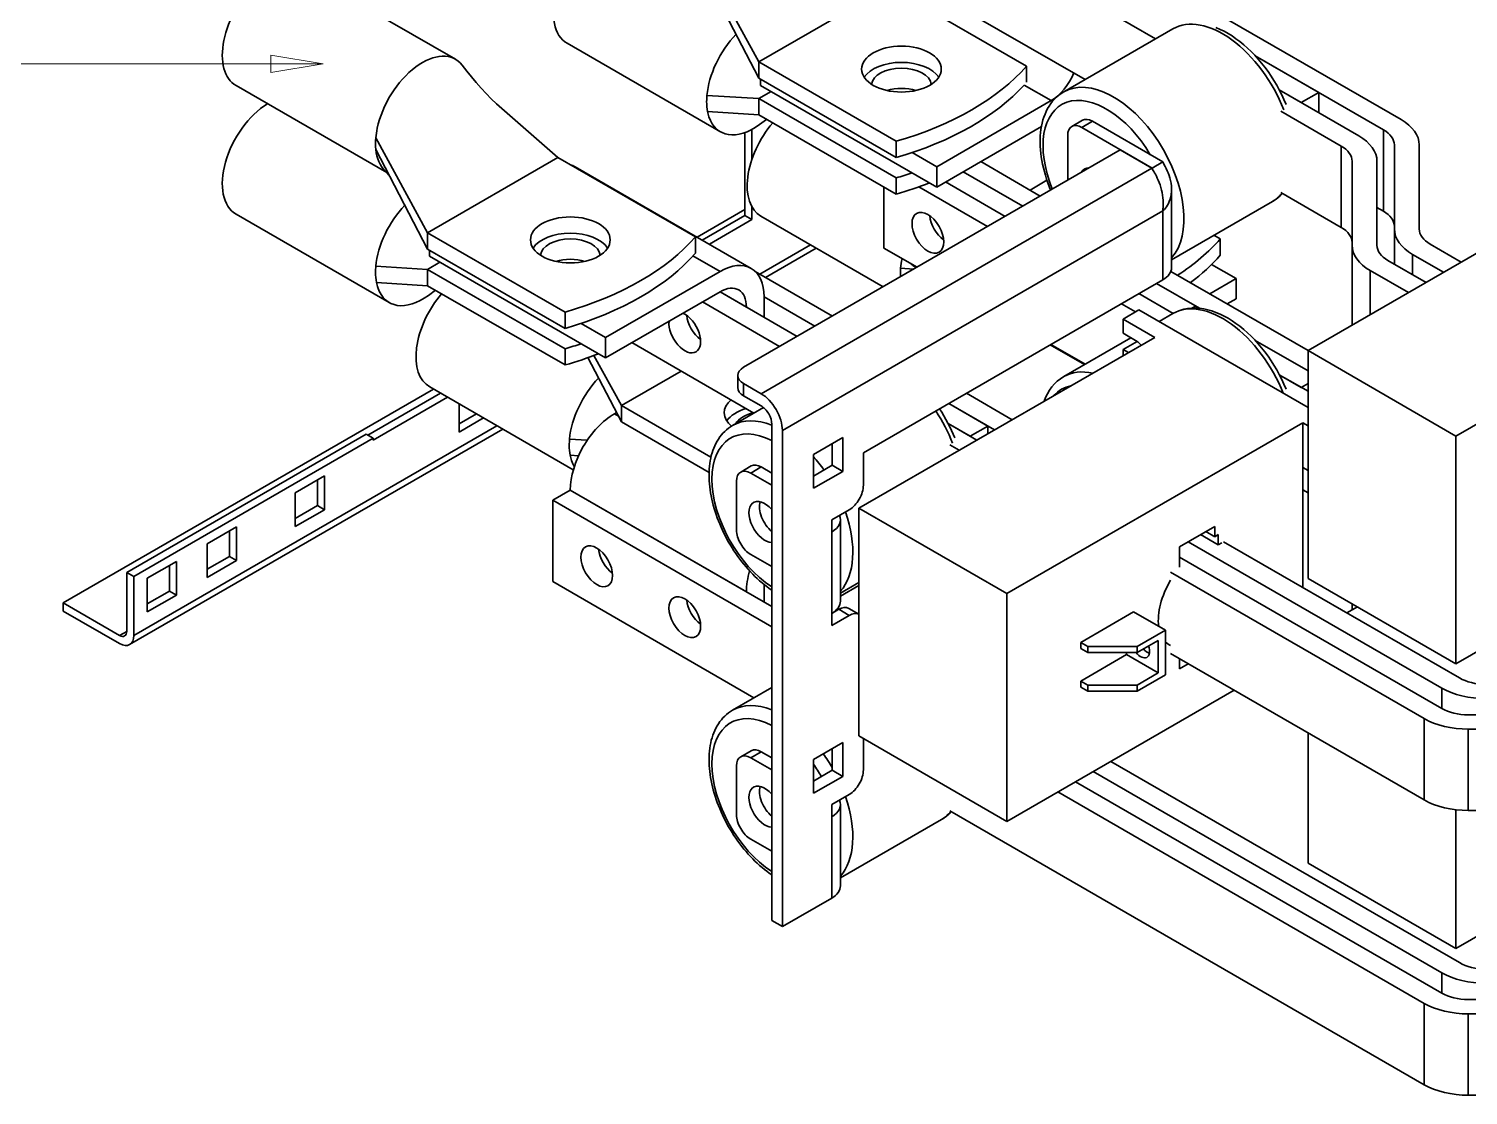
# Model space of a CAD drawing. Header units: millimetres. Extents: x -116965 to 323937, y 291661 to 566926.
# Drawn here: x -18485.2 to -18072.4, y 314271.3 to 314577.1 of the extents above; entities that cross this region are included whole.
import ezdxf

# ---------------------------------------------------------------- set-up
doc = ezdxf.new("R2010")
doc.units = ezdxf.units.MM
doc.layers.get('0').update_dxf_attribs({"lineweight": 18})
for name, color, linetype, lineweight in [('Symbols(Schneider)', 7, 'Continuous', 18), ('Visible Edges(Schneider)', 7, 'Continuous', 35), ('Visible Tangent Edges(Schneider)', 7, 'Continuous', 35)]:
    doc.layers.add(name, color=color, linetype=linetype, lineweight=lineweight)
doc.styles.add('schneder_1', font='micross.ttf')
doc.dimstyles.new('estilo_Schneider$7', dxfattribs={"dimscale": 5, "dimtxt": 3, "dimasz": 3, "dimexe": 2, "dimexo": 1, "dimgap": 0.3, "dimtad": 1, "dimtoh": 1, "dimrnd": 1e-08, "dimzin": 12, "dimtxsty": 'schneder_1', "dimblk": 'Filled-1', "dimcen": 0.09, "dimdle": 10, "dimclrd": 7, "dimclre": 7, "dimclrt": 7, "dimadec": 1, "dimazin": 3, "dimtfac": 0.5, "dimtdec": 3, "dimtmove": 0, "dimatfit": 3, "dimldrblk": 'Filled-1', "dimfxl": 1, "dimtolj": 1, "dimlwd": 15, "dimlwe": 25, "dimarcsym": 0})

# ---------------------------------------------------------------- blocks, each defined once
blk = doc.blocks.new('Filled-1')
at = {"color": 0}
for p, q in [((0, 0), (-1, 0.167)), ((-1, 0.167), (-1, -0.167)), ((-1, 0), (0, 0)), ((-1, -0.167), (0, 0))]:
    blk.add_line(p, q, dxfattribs=at)
at = {"color": 0, "flags": 128}
blk.add_lwpolyline([(-1, -0.167), (0, 0), (-1, 0.167), (-1, -0.167)], dxfattribs=at)
at = {"color": 0}
blk.add_solid([(-1, -0.167), (0, 0), (-1, 0.167), (-1, -0.167)], dxfattribs=at)

msp = doc.modelspace()

# ---------------------------------------------------------------- linework, layer by layer
at = {"layer": 'Visible Edges(Schneider)'}
for p, q in [((-18224.857401, 314627.926078), (-18091.696738, 314551.045733)), ((-18162.089862, 314574.190867), (-18240.009689, 314619.1779)), ((-18406.781308, 314593.699451), (-18362.839672, 314568.329736)), ((-18275.870105, 314567.563652), (-18290.742535, 314594.820678)), ((-18240.009689, 314595.849426), (-18182.292913, 314562.52663)), ((-18275.870105, 314562.897957), (-18290.742535, 314591.485853)), ((-18238.49446, 314589.14249), (-18275.870104, 314567.563652)), ((-18238.49446, 314589.14249), (-18199.098511, 314566.397228)), ((-18157.121795, 314577.059182), (-18188.436524, 314558.979615)), ((-18330.826969, 314572.921292), (-18286.885333, 314547.551577)), ((-18275.870104, 314567.563652), (-18236.474155, 314544.81839)), ((-18275.870104, 314567.563652), (-18275.870104, 314562.897957)), ((-18115.25585, 314558.815474), (-18133.524256, 314569.362744)), ((-18096.747501, 314548.129674), (-18133.524256, 314569.362744)), ((-18199.098511, 314566.397228), (-18199.098511, 314561.809644)), ((-18425.781308, 314560.790486), (-18382.576837, 314535.846373)), ((-18275.870104, 314562.897957), (-18236.474155, 314540.152695)), ((-18275.365028, 314562.606351), (-18275.365028, 314560.856716)), ((-18275.365028, 314560.856716), (-18224.857401, 314531.696123)), ((-18126.604958, 314559.535767), (-18103.818569, 314546.380039)), ((-18126.604958, 314559.535766), (-18120.306612, 314555.899415)), ((-18275.870105, 314557.06584), (-18290.742535, 314557.961689)), ((-18272.33457, 314559.10708), (-18275.870104, 314557.065839)), ((-18275.870104, 314557.065839), (-18236.474155, 314534.320577)), ((-18275.870104, 314557.065839), (-18275.870104, 314552.400144)), ((-18224.857401, 314537.528242), (-18192.027443, 314556.482627)), ((-18120.306612, 314555.899415), (-18115.25585, 314558.815474)), ((-18115.25585, 314552.983356), (-18115.25585, 314558.815474)), ((-18333.4488, 314540.152696), (-18349.569789, 314554.186468)), ((-18275.870105, 314552.400144), (-18290.555732, 314553.338225)), ((-18275.870104, 314552.400144), (-18236.474155, 314529.654882)), ((-18273.617891, 314551.099828), (-18275.672116, 314549.608401)), ((-18108.869331, 314543.463979), (-18126.123604, 314553.425738)), ((-18279.847869, 314523.525201), (-18279.847869, 314547.3337)), ((-18277.827564, 314548.245709), (-18277.827564, 314539.679699)), ((-18194.813591, 314549.041925), (-18224.857401, 314531.696123)), ((-18186.099325, 314549.09935), (-18183.068868, 314550.848985)), ((-18183.242182, 314548.816328), (-18163.039131, 314537.152091)), ((-18160.008674, 314538.901727), (-18180.211725, 314550.565964)), ((-18370.824445, 314518.573857), (-18385.696874, 314545.830883)), ((-18236.474155, 314540.152695), (-18236.474155, 314544.81839)), ((-18187.282792, 314546.483481), (-18187.282792, 314533.65282)), ((-18093.609359, 314519.678109), (-18093.609359, 314543.755585)), ((-18086.466502, 314543.755585), (-18086.466502, 314519.678109)), ((-18370.824445, 314513.908162), (-18385.696874, 314542.496058)), ((-18333.448799, 314540.152695), (-18370.824443, 314518.573857)), ((-18333.448799, 314540.152695), (-18294.05285, 314517.407433)), ((-18280.216827, 314479.997331), (-18172.23152, 314542.342677)), ((-18231.882334, 314541.584089), (-18224.857401, 314537.528242)), ((-18212.230494, 314538.986272), (-18195.137739, 314529.117765)), ((-18172.23152, 314542.342677), (-18163.140147, 314537.09377)), ((-18163.039128, 314537.152094), (-18160.008678, 314538.901725)), ((-18105.73119, 314515.012415), (-18105.73119, 314539.089891)), ((-18098.588333, 314539.089891), (-18098.588333, 314515.012415)), ((-18278.053211, 314508.377275), (-18328.560838, 314537.537867)), ((-18224.857401, 314531.696123), (-18224.857401, 314537.528242)), ((-18200.188502, 314526.201706), (-18217.281257, 314536.070212)), ((-18200.188502, 314526.201706), (-18217.281257, 314536.070212)), ((-18240.009689, 314514.199768), (-18240.009689, 314531.696123)), ((-18236.474155, 314529.654882), (-18236.474155, 314534.320577)), ((-18210.290027, 314520.369587), (-18229.986801, 314531.741525)), ((-18205.239264, 314523.285646), (-18222.332019, 314533.154153)), ((-18222.332019, 314533.154153), (-18205.239264, 314523.285646)), ((-18193.225802, 314533.628704), (-18198.088358, 314530.821306)), ((-18157.49816, 314508.574711), (-18157.49816, 314531.096694)), ((-18033.513332, 314533.78346), (-18118.366145, 314484.793665)), ((-18128.550366, 314527.572016), (-18157.49816, 314510.858999)), ((-18126.123604, 314530.097264), (-18108.869331, 314520.135506)), ((-18425.781308, 314523.931497), (-18381.839672, 314498.561782)), ((-18279.847869, 314525.274836), (-18293.584257, 314517.344129)), ((-18292.069028, 314516.469311), (-18279.847869, 314523.525201)), ((-18277.827564, 314522.358777), (-18290.048723, 314515.302888)), ((-18277.827564, 314522.358777), (-18279.847869, 314523.525201)), ((-18277.827564, 314526.001321), (-18277.827564, 314522.358777)), ((-18275.268579, 314523.348285), (-18240.199675, 314503.101244)), ((-18098.588333, 314525.864005), (-18096.747501, 314524.8012)), ((-18370.824443, 314518.573857), (-18331.428494, 314495.828595)), ((-18370.824443, 314518.573857), (-18370.824443, 314513.908162)), ((-18093.609359, 314509.575521), (-18093.609359, 314519.678109)), ((-18370.824443, 314513.908162), (-18331.428494, 314491.1629)), ((-18294.05285, 314517.407433), (-18294.05285, 314512.741739)), ((-18259.370245, 314514.169378), (-18273.907309, 314505.7764)), ((-18240.009689, 314514.199768), (-18230.493078, 314508.70535)), ((-18145.353107, 314517.870949), (-18143.540121, 314516.824221)), ((-18143.540121, 314516.824221), (-18143.540121, 314512.158527)), ((-18105.73119, 314492.08846), (-18105.73119, 314515.012415)), ((-18083.32836, 314515.304021), (-18074.42451, 314510.16338)), ((-18367.288909, 314510.117285), (-18370.824443, 314508.076044)), ((-18370.319367, 314513.616556), (-18370.319367, 314511.866921)), ((-18319.81174, 314482.706329), (-18370.319367, 314511.866921)), ((-18095.450191, 314510.638326), (-18084.526035, 314504.331261)), ((-18079.475272, 314507.247321), (-18088.379123, 314512.387961)), ((-18370.824445, 314508.076045), (-18385.696874, 314508.971894)), ((-18370.824443, 314508.076044), (-18331.428494, 314485.330782)), ((-18370.824443, 314508.076044), (-18370.824443, 314503.410349)), ((-18319.81174, 314488.538447), (-18286.981782, 314507.492832)), ((-18276.880257, 314507.492832), (-18254.736739, 314494.708266)), ((-18231.432933, 314508.162726), (-18235.184145, 314508.388682)), ((-18230.672551, 314508.601731), (-18231.260591, 314508.941236)), ((-18157.701263, 314507.503806), (-18118.366145, 314484.793665)), ((-18138.994434, 314505.451591), (-18146.019368, 314509.507438)), ((-18089.576798, 314501.415202), (-18100.500954, 314507.722267)), ((-18075.939738, 314460.298767), (-17991.086925, 314509.288562)), ((-18370.824445, 314503.41035), (-18385.510071, 314504.34843)), ((-18370.824443, 314503.410349), (-18331.428494, 314480.665087)), ((-18368.57223, 314502.110033), (-18370.626455, 314500.618606)), ((-18286.981782, 314501.660714), (-18319.81174, 314482.706329)), ((-18286.981782, 314501.660714), (-18264.838264, 314488.876148)), ((-18160.008674, 314505.07544), (-18245.87164, 314455.502433)), ((-18149.4706, 314496.919711), (-18161.802705, 314504.039656)), ((-18146.570578, 314501.077502), (-18138.994434, 314505.451591)), ((-18138.994434, 314505.451591), (-18138.994434, 314499.619472)), ((-18269.889027, 314485.960088), (-18292.032545, 314498.744654)), ((-18274.354875, 314500.202684), (-18274.354875, 314494.370566)), ((-18259.787502, 314491.792207), (-18274.354875, 314500.202684)), ((-18167.86362, 314495.87469), (-18171.90423, 314498.207537)), ((-18166.853467, 314501.123596), (-18157.038698, 314495.457037)), ((-18151.646735, 314496.980358), (-18150.611189, 314497.578231)), ((-18149.4706, 314496.919711), (-18150.611189, 314497.578231)), ((-18138.994434, 314499.619472), (-18141.519816, 314498.161442)), ((-18331.428494, 314491.1629), (-18331.428494, 314495.828595)), ((-18171.399154, 314493.833448), (-18166.853467, 314496.457902)), ((-18171.399154, 314493.833448), (-18171.399154, 314489.750965)), ((-18162.307781, 314488.584542), (-18171.399154, 314493.833448)), ((-18118.366145, 314468.463733), (-18166.853467, 314496.457902)), ((-18157.121795, 314495.409524), (-18161.07971, 314493.124421)), ((-18319.81174, 314488.538447), (-18326.836673, 314492.594294)), ((-18171.399154, 314489.750965), (-18167.358544, 314487.418118)), ((-18331.428494, 314480.665087), (-18331.428494, 314485.330782)), ((-18319.81174, 314482.706329), (-18319.81174, 314488.538447)), ((-18312.235596, 314487.080418), (-18277.247252, 314466.879888)), ((-18162.307781, 314488.584542), (-18247.160595, 314439.594747)), ((-18182.472386, 314480.773353), (-18192.286755, 314486.439681)), ((-18192.107281, 314486.5433), (-18182.292913, 314480.876972)), ((-18169.16093, 314488.458726), (-18188.436524, 314477.329957)), ((-18171.399154, 314485.085271), (-18167.358544, 314487.418118)), ((-18171.399154, 314485.085271), (-18171.399154, 314483.335635)), ((-18169.883925, 314484.210453), (-18171.399154, 314485.085271)), ((-18118.366145, 314478.961546), (-18133.524256, 314487.713086)), ((-18118.366145, 314478.961546), (-18133.524256, 314487.713086)), ((-18315.266055, 314464.335155), (-18324.861736, 314482.780045)), ((-18315.266055, 314469.000851), (-18323.130953, 314483.415023)), ((-18118.366145, 314484.793665), (-18118.366145, 314419.473938)), ((-18118.366145, 314484.793665), (-18075.939738, 314460.298767)), ((-18298.09346, 314478.915452), (-18315.266053, 314469.00085)), ((-18281.890502, 314474.165212), (-18281.890502, 314477.664483)), ((-18126.604958, 314477.886109), (-18118.366145, 314473.129428)), ((-18126.604958, 314477.886108), (-18120.306612, 314474.249757)), ((-18369.130242, 314473.727634), (-18475.312386, 314412.423345)), ((-18387.961353, 314460.554004), (-18367.137099, 314472.576892)), ((-18370.222918, 314474.358491), (-18329.05174, 314450.5883)), ((-18280.216827, 314475.331636), (-18275.166064, 314472.415577)), ((-18216.350942, 314472.546216), (-18203.218959, 314464.964462)), ((-18120.306612, 314474.249757), (-18118.366145, 314475.370086)), ((-18365.116794, 314471.410469), (-18386.418962, 314459.111656)), ((-18361.821748, 314461.4423), (-18361.821748, 314469.508073)), ((-18315.266053, 314469.00085), (-18289.605381, 314454.185654)), ((-18315.266053, 314469.00085), (-18315.266053, 314464.335156)), ((-18274.514043, 314468.457907), (-18283.390863, 314463.332873)), ((-18275.166064, 314468.916306), (-18280.216827, 314471.832365)), ((-18210.210189, 314463.168732), (-18221.401705, 314469.630157)), ((-18208.269722, 314462.048403), (-18221.401705, 314469.630157)), ((-18361.821748, 314463.775148), (-18356.856889, 314466.64161)), ((-18354.836584, 314465.475186), (-18361.821748, 314461.4423)), ((-18316.666009, 314467.026162), (-18317.286358, 314466.668003)), ((-18315.266053, 314464.335156), (-18290.134828, 314449.825636)), ((-18457.12964, 314421.171522), (-18388.439267, 314460.829928)), ((-18349.273821, 314462.263524), (-18456.292803, 314400.476086)), ((-18388.439267, 314460.829928), (-18386.418962, 314459.663504)), ((-18272.135606, 314463.667399), (-18272.135606, 314321.363709)), ((-18269.105149, 314319.614074), (-18269.105149, 314461.917763)), ((-18221.559297, 314463.889024), (-18215.260952, 314460.252673)), ((-18221.559297, 314463.889024), (-18213.320484, 314459.132344)), ((-18215.260952, 314460.252673), (-18210.210189, 314463.168732)), ((-18210.210189, 314460.928074), (-18210.210189, 314463.168732)), ((-18204.734188, 314415.099849), (-18119.881374, 314464.089644)), ((-18119.881374, 314464.089644), (-18119.881374, 314451.258984)), ((-18118.366145, 314463.214827), (-18119.881374, 314464.089644)), ((-18075.939738, 314394.979041), (-18075.939738, 314460.298767)), ((-18386.418962, 314459.663504), (-18455.109335, 314420.005099)), ((-18386.418962, 314459.111656), (-18386.418962, 314459.663504)), ((-18325.05758, 314459.092836), (-18330.138484, 314459.398888)), ((-18260.165299, 314455.006703), (-18251.781032, 314459.847361)), ((-18254.81149, 314451.91568), (-18254.81149, 314458.097726)), ((-18251.781032, 314459.847361), (-18251.781032, 314450.166045)), ((-18218.371247, 314456.216284), (-18221.077943, 314457.778996)), ((-18327.564558, 314454.62294), (-18329.951681, 314454.775423)), ((-18260.165299, 314445.325386), (-18260.165299, 314455.006703)), ((-18260.165299, 314448.824658), (-18254.81149, 314451.91568)), ((-18254.81149, 314451.91568), (-18251.781032, 314450.166045)), ((-18245.87164, 314455.502433), (-18245.87164, 314446.171044)), ((-18408.793841, 314444.004266), (-18400.409575, 314448.844924)), ((-18400.409575, 314448.844924), (-18400.409575, 314439.163608)), ((-18281.053664, 314449.953337), (-18278.023207, 314451.702972)), ((-18272.135606, 314446.171044), (-18278.196522, 314449.670315)), ((-18275.166064, 314451.41995), (-18272.135606, 314449.670315)), ((-18251.781032, 314450.166045), (-18260.165299, 314445.325386)), ((-18119.881374, 314451.258984), (-18119.881374, 314416.849485)), ((-18119.881374, 314451.258984), (-18118.366145, 314450.384166)), ((-18408.793841, 314434.322949), (-18408.793841, 314444.004266)), ((-18402.42988, 314440.330031), (-18402.42988, 314447.678501)), ((-18334.964028, 314441.8815), (-18329.913265, 314444.797559)), ((-18329.913265, 314444.797559), (-18272.135606, 314411.439612)), ((-18282.237132, 314447.337467), (-18282.237132, 314433.340383)), ((-18119.881374, 314444.843653), (-18118.366145, 314443.968836)), ((-18408.793841, 314436.655797), (-18402.42988, 314440.330031)), ((-18400.409575, 314439.163608), (-18402.42988, 314440.330031)), ((-18272.135606, 314405.607493), (-18334.964028, 314441.8815)), ((-18334.964028, 314418.553026), (-18334.964028, 314441.8815)), ((-18247.160595, 314439.594747), (-18247.160595, 314374.27502)), ((-18247.160595, 314439.594747), (-18204.734188, 314415.099849)), ((-18400.409575, 314439.163608), (-18408.793841, 314434.322949)), ((-18249.91225, 314439.172502), (-18254.963013, 314436.256442)), ((-18254.963013, 314432.757171), (-18254.963013, 314436.256442)), ((-18252.4525, 314412.927969), (-18252.4525, 314436.256442)), ((-18434.047655, 314429.42397), (-18425.663389, 314434.264628)), ((-18427.683694, 314425.749735), (-18427.683694, 314433.098205)), ((-18425.663389, 314434.264628), (-18425.663389, 314424.583312)), ((-18155.236713, 314428.513722), (-18145.135188, 314434.34584)), ((-18149.175798, 314432.012993), (-18144.125035, 314429.096934)), ((-18147.660569, 314432.887811), (-18145.135188, 314431.429781)), ((-18145.135188, 314434.34584), (-18145.135188, 314431.429781)), ((-18145.135188, 314431.429781), (-18144.125035, 314432.012993)), ((-18144.125035, 314432.012993), (-18144.125035, 314429.096934)), ((-18010.784899, 314432.596205), (-18075.939738, 314394.979041)), ((-18434.047655, 314419.742653), (-18434.047655, 314429.42397)), ((-18155.236713, 314422.681603), (-18155.236713, 314428.513722)), ((-18080.008195, 314387.996576), (-18152.711332, 314429.971751)), ((-18144.125035, 314429.096934), (-18143.114883, 314429.680146)), ((-18142.609806, 314429.971751), (-18074.957432, 314390.912635)), ((-18451.220248, 314419.509369), (-18442.835982, 314424.350027)), ((-18444.856287, 314415.835134), (-18444.856287, 314423.183603)), ((-18442.835982, 314424.350027), (-18442.835982, 314414.66871)), ((-18434.047655, 314422.075501), (-18427.683694, 314425.749735)), ((-18425.663389, 314424.583312), (-18434.047655, 314419.742653)), ((-18425.663389, 314424.583312), (-18427.683694, 314425.749735)), ((-18278.196522, 314426.341841), (-18272.135606, 314422.84257)), ((-18155.236713, 314425.597663), (-18080.008195, 314382.164457)), ((-18455.109335, 314420.005099), (-18457.12964, 314421.171522)), ((-18457.12964, 314404.258379), (-18457.12964, 314421.171522)), ((-18455.109335, 314420.005099), (-18455.109335, 314403.091955)), ((-18451.220248, 314409.828052), (-18451.220248, 314419.509369)), ((-18085.058957, 314379.248398), (-18157.762095, 314421.223574)), ((-18118.366145, 314419.473938), (-18075.939738, 314394.979041)), ((-18451.220248, 314412.160899), (-18444.856287, 314415.835134)), ((-18442.835982, 314414.66871), (-18444.856287, 314415.835134)), ((-18334.964028, 314418.553026), (-18277.247252, 314385.23023)), ((-18274.354875, 314417.747788), (-18274.354875, 314412.720908)), ((-18247.160595, 314418.26754), (-18252.4525, 314415.212257)), ((-18252.4525, 314414.377414), (-18247.160595, 314417.432697)), ((-18204.734188, 314349.780123), (-18204.734188, 314415.099849)), ((-18475.312386, 314412.423345), (-18459.149945, 314403.091955)), ((-18475.312386, 314410.090497), (-18475.312386, 314412.423345)), ((-18442.835982, 314414.66871), (-18451.220248, 314409.828052)), ((-18254.963013, 314409.428698), (-18252.942708, 314410.595121)), ((-18247.160595, 314409.189411), (-18250.085565, 314410.878143)), ((-18104.22401, 314411.308972), (-18107.254467, 314409.559337)), ((-18105.73119, 314410.438802), (-18105.73119, 314412.179143)), ((-18459.149945, 314400.759108), (-18475.312386, 314410.090497)), ((-18254.963013, 314405.929426), (-18254.963013, 314409.428698)), ((-18249.91225, 314408.845486), (-18254.963013, 314405.929426)), ((-18183.520984, 314401.102765), (-18168.368696, 314409.850943)), ((-18168.368696, 314409.850943), (-18159.277323, 314404.602036)), ((-18167.358544, 314399.936341), (-18159.277323, 314404.602036)), ((-18159.277323, 314404.602036), (-18159.277323, 314391.771376)), ((-18183.520984, 314401.102765), (-18181.500679, 314399.936341)), ((-18183.520984, 314399.35313), (-18183.520984, 314401.102765)), ((-18183.520984, 314399.35313), (-18181.500679, 314398.186706)), ((-18181.500679, 314399.936341), (-18181.500679, 314398.186706)), ((-18167.358544, 314399.936341), (-18181.500679, 314399.936341)), ((-18181.500679, 314398.186706), (-18167.358544, 314398.186706)), ((-18170.389001, 314397.603494), (-18170.389001, 314398.186706)), ((-18167.358544, 314398.186706), (-18161.297628, 314401.685977)), ((-18167.358544, 314398.186706), (-18167.358544, 314399.936341)), ((-18161.297628, 314401.685977), (-18161.297628, 314392.354588)), ((-18183.520984, 314390.02174), (-18170.389001, 314397.603494)), ((-18161.297628, 314392.354588), (-18170.389001, 314397.603494)), ((-18157.762095, 314397.8951), (-18085.058957, 314355.919924)), ((-18155.236713, 314393.521011), (-18155.236713, 314396.43707)), ((-18152.711332, 314394.979041), (-18155.236713, 314393.521011)), ((-18181.500679, 314388.855316), (-18183.520984, 314390.02174)), ((-18183.520984, 314388.272105), (-18183.520984, 314390.02174)), ((-18161.297628, 314392.354588), (-18167.358544, 314388.855316)), ((-18159.277323, 314391.771376), (-18167.358544, 314387.105681)), ((-18272.135606, 314388.18144), (-18283.390863, 314381.683215)), ((-18139.579349, 314387.397287), (-18204.734188, 314349.780123)), ((-18183.520984, 314388.272105), (-18181.500679, 314387.105681)), ((-18167.358544, 314388.855316), (-18181.500679, 314388.855316)), ((-18181.500679, 314388.855316), (-18181.500679, 314387.105681)), ((-18181.500679, 314387.105681), (-18167.358544, 314387.105681)), ((-18167.358544, 314387.105681), (-18167.358544, 314388.855316)), ((-18072.43205, 314380.35265), (-17975.242038, 314380.35265)), ((-18247.160595, 314374.27502), (-18204.734188, 314349.780123)), ((-18245.87164, 314373.530842), (-18245.87164, 314364.521386)), ((-18118.366145, 314375.149838), (-18118.366145, 314337.82428)), ((-17975.242038, 314376.22872), (-18072.43205, 314376.22872)), ((-18281.053664, 314368.303678), (-18278.023207, 314370.053314)), ((-18275.166064, 314369.770292), (-18272.135606, 314368.020657)), ((-18260.165299, 314367.524927), (-18251.781032, 314372.365585)), ((-18254.81149, 314364.433904), (-18254.81149, 314370.615949)), ((-18251.781032, 314372.365585), (-18251.781032, 314362.684268)), ((-18282.237132, 314365.687809), (-18282.237132, 314351.690725)), ((-18272.135606, 314364.521386), (-18278.196522, 314368.020657)), ((-18260.165299, 314357.84361), (-18260.165299, 314367.524927)), ((-18174.934688, 314366.984872), (-18074.957432, 314309.262977)), ((-18260.165299, 314361.342881), (-18254.81149, 314364.433904)), ((-18251.781032, 314362.684268), (-18260.165299, 314357.84361)), ((-18254.81149, 314364.433904), (-18251.781032, 314362.684268)), ((-18185.036213, 314361.152754), (-18080.008195, 314300.514799)), ((-18080.008195, 314306.346917), (-18179.985451, 314364.068813)), ((-18249.91225, 314357.522843), (-18254.963013, 314354.606784)), ((-18085.058957, 314297.59874), (-18190.086976, 314358.236695)), ((-18254.963013, 314351.107513), (-18254.963013, 314354.606784)), ((-18252.4525, 314331.27831), (-18252.4525, 314354.606784)), ((-18221.077943, 314352.800864), (-18085.058957, 314274.270266)), ((-18075.939738, 314313.329383), (-18075.939738, 314353.101105)), ((-18072.43205, 314352.900246), (-17975.242038, 314352.900246)), ((-18223.504705, 314350.275616), (-18252.4525, 314333.562599)), ((-18010.784899, 314350.946547), (-18075.939738, 314313.329383)), ((-18278.196522, 314344.692183), (-18272.135606, 314341.192912)), ((-18118.366145, 314337.82428), (-18075.939738, 314313.329383)), ((-18254.963013, 314327.779039), (-18269.105149, 314319.614074)), ((-18269.105149, 314319.614074), (-18272.135606, 314321.363709)), ((-18072.43205, 314298.702992), (-17975.242038, 314298.702992)), ((-17975.242038, 314294.579062), (-18072.43205, 314294.579062)), ((-18072.43205, 314271.250588), (-17975.242038, 314271.250588))]:
    msp.add_line(p, q, dxfattribs=at)
at = {"layer": 'Visible Edges(Schneider)', "flags": 128}
for points in [[(-18157.121795, 314577.059182), (-18156.127587, 314577.569236)], [(-18144.775826, 314577.408983), (-18143.60939, 314576.919735), (-18142.449057, 314576.356373), (-18141.297031, 314575.721588), (-18140.155513, 314575.018072), (-18139.026705, 314574.24851), (-18137.91288, 314573.415401), (-18136.816488, 314572.521541), (-18135.740005, 314571.569845), (-18134.685908, 314570.563229), (-18133.656671, 314569.504612), (-18132.654782, 314568.396914), (-18131.682827, 314567.243284), (-18130.743261, 314566.04722), (-18129.838472, 314564.812249), (-18128.970852, 314563.541895), (-18128.142788, 314562.23969), (-18127.356666, 314560.909169), (-18126.614694, 314559.554119), (-18125.918856, 314558.178389), (-18125.271126, 314556.785805), (-18124.673478, 314555.380188)], [(-18360.925302, 314566.647613), (-18359.605436, 314564.97472), (-18358.263039, 314563.320363), (-18356.89515, 314561.691738), (-18355.49881, 314560.096042), (-18354.071065, 314558.540471), (-18352.60895, 314557.032221), (-18351.109512, 314555.578487), (-18349.569789, 314554.186468)], [(-18192.173111, 314530.829394), (-18192.594452, 314531.882065), (-18192.986476, 314532.938769), (-18193.348468, 314533.997901), (-18193.679731, 314535.057843), (-18193.979709, 314536.11708), (-18194.247856, 314537.174111), (-18194.483627, 314538.227429), (-18194.686478, 314539.275529), (-18194.855865, 314540.316908), (-18194.99124, 314541.350061), (-18195.0921, 314542.37351), (-18195.158055, 314543.385908), (-18195.188608, 314544.385914), (-18195.183258, 314545.372181), (-18195.1415, 314546.343358), (-18195.062834, 314547.2981), (-18194.946755, 314548.23506), (-18194.792756, 314549.152889), (-18194.600237, 314550.050378), (-18194.368388, 314550.926348), (-18194.096777, 314551.778822), (-18193.785006, 314552.605774), (-18193.432675, 314553.405172), (-18193.039385, 314554.174989), (-18192.604735, 314554.913195), (-18192.128327, 314555.617762), (-18191.609782, 314556.286149), (-18191.050023, 314556.914988), (-18190.450929, 314557.50151), (-18189.814389, 314558.042956), (-18189.142289, 314558.536577), (-18188.436523, 314558.979615)], [(-18160.008678, 314538.901725), (-18159.812413, 314538.516081), (-18159.576498, 314538.068523), (-18159.312372, 314537.562911), (-18159.031504, 314537.003093), (-18158.745374, 314536.392909), (-18158.46543, 314535.736218), (-18158.203606, 314535.037988), (-18157.970632, 314534.305546), (-18157.77624, 314533.546239), (-18157.629458, 314532.767943), (-18157.535569, 314531.979934), (-18157.498591, 314531.191711), (-18157.521373, 314530.413012), (-18157.601881, 314529.653669), (-18157.736855, 314528.923298), (-18157.921757, 314528.231353), (-18158.14808, 314527.585965), (-18158.406587, 314526.994767), (-18158.687007, 314526.465449), (-18158.97754, 314526.00323), (-18159.266562, 314525.612084), (-18159.542492, 314525.295962), (-18159.793726, 314525.058829), (-18160.008672, 314524.904643)], [(-18381.668773, 314534.753944), (-18381.688597, 314534.784419), (-18381.74984, 314534.873033), (-18381.855184, 314535.01558), (-18382.007302, 314535.207845), (-18382.208867, 314535.44562), (-18382.461811, 314535.724496), (-18382.763338, 314536.038957), (-18383.110171, 314536.383547)], [(-18160.008672, 314524.904643), (-18159.99939, 314525.109886), (-18159.976795, 314525.401495), (-18159.948785, 314525.773902), (-18159.923229, 314526.221558), (-18159.908036, 314526.73889), (-18159.911075, 314527.320346), (-18159.939657, 314527.958364), (-18159.998191, 314528.641629), (-18160.090192, 314529.358969), (-18160.218238, 314530.098489), (-18160.381016, 314530.847033), (-18160.576203, 314531.591535), (-18160.800471, 314532.318902), (-18161.047439, 314533.017828), (-18161.310249, 314533.677914), (-18161.58148, 314534.28959), (-18161.852892, 314534.847305), (-18162.11639, 314535.346687), (-18162.36335, 314535.784077), (-18162.586963, 314536.160148), (-18162.781824, 314536.477032), (-18162.942565, 314536.736848), (-18163.063802, 314536.941717), (-18163.140145, 314537.093771)], [(-18162.881133, 314536.635077), (-18162.888637, 314536.65869), (-18162.896075, 314536.682129), (-18162.903436, 314536.705397), (-18162.910729, 314536.728487), (-18162.917954, 314536.751398), (-18162.92509, 314536.77414), (-18162.932165, 314536.796694), (-18162.93915, 314536.819077), (-18162.946064, 314536.841275), (-18162.952886, 314536.863299), (-18162.959634, 314536.885136), (-18162.966299, 314536.90679), (-18162.97287, 314536.928266), (-18162.979355, 314536.949556), (-18162.985755, 314536.970659), (-18162.992067, 314536.991574), (-18162.998292, 314537.0123), (-18163.00441, 314537.032847), (-18163.010447, 314537.053195), (-18163.016376, 314537.073362), (-18163.022214, 314537.093333), (-18163.027961, 314537.113108), (-18163.033596, 314537.132698), (-18163.039128, 314537.152094)], [(-18125.722808, 314529.865865), (-18126.363536, 314529.209234), (-18127.050341, 314528.605741), (-18127.780267, 314528.058847), (-18128.550367, 314527.572016)], [(-18157.121795, 314495.409524), (-18156.127586, 314495.919576), (-18155.08697, 314496.331353), (-18154.007849, 314496.644541), (-18152.89813, 314496.858833), (-18151.765725, 314496.97399), (-18150.617621, 314496.992543), (-18149.457956, 314496.918283), (-18148.290386, 314496.754522), (-18147.11857, 314496.504579), (-18145.946163, 314496.171766), (-18144.775826, 314495.759325), (-18143.60939, 314495.270077), (-18142.449057, 314494.706715), (-18141.297031, 314494.07193), (-18140.155513, 314493.368415), (-18139.026706, 314492.598852), (-18137.91288, 314491.765743), (-18136.816488, 314490.871883), (-18135.740006, 314489.920186), (-18134.685908, 314488.91357), (-18133.656671, 314487.854954), (-18132.654781, 314486.747255), (-18131.682827, 314485.593626), (-18130.743262, 314484.397562), (-18129.838473, 314483.16259), (-18128.970852, 314481.892238), (-18128.142788, 314480.590032), (-18127.356667, 314479.259512), (-18126.614694, 314477.904461), (-18125.918855, 314476.528731), (-18125.271126, 314475.136146), (-18124.673477, 314473.730529)], [(-18194.052175, 314470.256908), (-18193.611381, 314471.365726), (-18193.095184, 314472.42276), (-18192.503, 314473.422283), (-18191.8342, 314474.358505), (-18191.088869, 314475.224394), (-18190.271009, 314476.012839), (-18189.385324, 314476.716981), (-18188.436523, 314477.329957)], [(-18224.058298, 314468.096372), (-18223.412638, 314467.100478), (-18222.791258, 314466.087027), (-18222.195196, 314465.057704), (-18221.625459, 314464.014215), (-18221.082954, 314462.958302), (-18220.568578, 314461.891707), (-18220.083233, 314460.816175), (-18219.627817, 314459.733445)], [(-18272.135606, 314416.117449), (-18272.845472, 314416.607166), (-18273.549454, 314417.122173), (-18274.246943, 314417.661778), (-18274.937325, 314418.22525), (-18275.61998, 314418.81186), (-18276.294287, 314419.420881), (-18276.95963, 314420.051584), (-18277.615391, 314420.703239), (-18278.260949, 314421.375118), (-18278.895688, 314422.066493), (-18279.518963, 314422.776615), (-18280.130117, 314423.504637), (-18280.728551, 314424.249677), (-18281.313671, 314425.010854), (-18281.884876, 314425.787288), (-18282.441572, 314426.578095), (-18282.98316, 314427.382397), (-18283.509046, 314428.199313), (-18284.018629, 314429.02796), (-18284.511313, 314429.867452), (-18284.986521, 314430.716823), (-18285.443769, 314431.575104), (-18285.882583, 314432.441338), (-18286.302492, 314433.314571), (-18286.703021, 314434.193841), (-18287.083699, 314435.078195), (-18287.444052, 314435.966676), (-18287.783608, 314436.858326), (-18288.101894, 314437.752189), (-18288.398474, 314438.647273), (-18288.673011, 314439.542629), (-18288.925176, 314440.43735), (-18289.154639, 314441.330529), (-18289.361074, 314442.221258), (-18289.544151, 314443.108632), (-18289.703541, 314443.991742), (-18289.838916, 314444.869684), (-18289.949949, 314445.74155), (-18290.036337, 314446.606448), (-18290.097858, 314447.463575), (-18290.134217, 314448.312121), (-18290.14511, 314449.151276), (-18290.130236, 314449.980226), (-18290.08929, 314450.798158), (-18290.021967, 314451.604263), (-18289.927967, 314452.397726), (-18289.806983, 314453.177735), (-18289.65871, 314453.943486), (-18289.48263, 314454.694421), (-18289.278371, 314455.429565), (-18289.045688, 314456.14769), (-18288.784344, 314456.847577), (-18288.494097, 314457.528002), (-18288.174707, 314458.18774), (-18287.825932, 314458.82557), (-18287.447531, 314459.440268), (-18287.039265, 314460.030612), (-18286.600894, 314460.594954), (-18286.133017, 314461.131202), (-18285.636771, 314461.637692), (-18285.113294, 314462.112763), (-18284.563724, 314462.554758), (-18283.989201, 314462.962014), (-18283.390863, 314463.332873)], [(-18272.135606, 314334.467791), (-18272.845472, 314334.957506), (-18273.549454, 314335.472514), (-18274.246943, 314336.01212), (-18274.937325, 314336.575591), (-18275.61998, 314337.162202), (-18276.294287, 314337.771224), (-18276.95963, 314338.401925), (-18277.615391, 314339.053581), (-18278.26095, 314339.725461), (-18278.895687, 314340.416835), (-18279.518963, 314341.126957), (-18280.130116, 314341.854979), (-18280.728551, 314342.600019), (-18281.313671, 314343.361196), (-18281.884876, 314344.137629), (-18282.441572, 314344.928437), (-18282.98316, 314345.732739), (-18283.509045, 314346.549654), (-18284.018629, 314347.378303), (-18284.511313, 314348.217795), (-18284.986521, 314349.067165), (-18285.443769, 314349.925446), (-18285.882583, 314350.79168), (-18286.302491, 314351.664912), (-18286.703022, 314352.544183), (-18287.083699, 314353.428537), (-18287.444052, 314354.317018), (-18287.783608, 314355.208668), (-18288.101894, 314356.10253), (-18288.398475, 314356.997615), (-18288.673011, 314357.892971), (-18288.925176, 314358.787692), (-18289.154639, 314359.680871), (-18289.361074, 314360.5716), (-18289.544151, 314361.458974), (-18289.703541, 314362.342084), (-18289.838916, 314363.220026), (-18289.949949, 314364.091891), (-18290.036336, 314364.956789), (-18290.097858, 314365.813916), (-18290.134217, 314366.662463), (-18290.14511, 314367.501618), (-18290.130236, 314368.330569), (-18290.089291, 314369.148501), (-18290.021967, 314369.954605), (-18289.927967, 314370.748068), (-18289.806984, 314371.528077), (-18289.65871, 314372.293827), (-18289.482631, 314373.044764), (-18289.27837, 314373.779907), (-18289.045689, 314374.498033), (-18288.784344, 314375.19792), (-18288.494097, 314375.878343), (-18288.174707, 314376.538082), (-18287.825932, 314377.175911), (-18287.447531, 314377.79061), (-18287.039265, 314378.380954), (-18286.600894, 314378.945295), (-18286.133018, 314379.481544), (-18285.63677, 314379.988033), (-18285.113294, 314380.463105), (-18284.563724, 314380.9051), (-18283.989201, 314381.312355), (-18283.390862, 314381.683215)], [(-18220.677147, 314352.569465), (-18221.317875, 314351.912833), (-18222.00468, 314351.309341), (-18222.734606, 314350.762446), (-18223.504706, 314350.275615)]]:
    msp.add_lwpolyline(points, dxfattribs=at)
at = {"layer": 'Visible Edges(Schneider)'}
for centre, major_axis, ratio, start_param, end_param in [((-18321.326969, 314589.375775), (-9.5, -16.454483), 0.5773502694, 3.964567453, 6.2831853072), ((-18416.281308, 314577.244968), (-9.5, -16.454483), 0.5773502694, 3.1415926536, 6.2831853072), ((-18277.385333, 314564.00606), (9.5, 16.454483), 0.5773502694, 1.1693550196, 2.2485046192), ((-18372.339672, 314551.875253), (9.5, 16.454483), 0.5773502694, 6.0533612748, 8.3690849359), ((-18234.958926, 314560.856716), (11.428571, 0), 0.577350269, 0.3613671241, 2.7802255295), ((-18234.958926, 314560.856716), (-8.571429, 0), 0.577350269, 3.200552373, 6.2242255878), ((-18273.891889, 314588.000367), (83.630952, 0), 0.577350269, 5.1762616624, 5.8193126249), ((-18192.027443, 314565.230804), (5.357143, 9.278844), 0.5773502694, 3.9269908168, 4.9503301151), ((-18234.958926, 314555.024597), (-8.571429, 0), 0.577350269, 4.2118753365, 5.2129026243), ((-18273.891889, 314583.334672), (-83.630952, 0), 0.577350269, 2.0346690088, 2.6597681754), ((-18416.281308, 314540.38598), (-9.5, -16.454483), 0.5773502694, 3.964567453, 6.2831853072), ((-18277.385333, 314564.00606), (9.5, 16.454483), 0.5773502694, 2.2485046192, 2.35619449), ((-18277.385333, 314564.00606), (9.5, 16.454483), 0.5773502694, 2.35619449, 2.5550014634), ((-18277.385333, 314564.00606), (9.5, 16.454483), 0.5773502694, 2.5550014634, 2.6699364991), ((-18277.385333, 314564.00606), (-9.5, -16.454483), 0.5773502694, 5.8115291527, 7.1964503601), ((-18180.211725, 314545.900269), (-2.857143, 4.948717), 0.5773502692, 5.4977871438, 6.2831853072), ((-18104.323645, 314543.755585), (17.857143, 0), 0.577350269, 0, 0.7853981632), ((-18372.339672, 314551.875253), (9.5, 16.454483), 0.5773502694, 2.0858996287, 2.2485046192), ((-18265.768579, 314539.802768), (-9.5, -16.454483), 0.5773502694, 4.3989179645, 6.2831853072), ((-18183.242182, 314544.150633), (-2.857143, 4.948717), 0.5773502692, 5.4977871438, 7.0685834706), ((-18104.323645, 314543.755585), (10.714286, 0), 0.577350269, 0.0000000007, 0.7853981639), ((-18372.339672, 314551.875253), (9.5, 16.454483), 0.5773502694, 2.2485046192, 2.4638843609), ((-18116.445475, 314539.089891), (10.714286, 0), 0.5773502692, 0, 0.7853981634), ((-18116.445475, 314539.089891), (17.857143, 0), 0.5773502692, 0, 0.7853981634), ((-18372.339672, 314551.875253), (-9.5, -16.454483), 0.5773502694, 5.6054770144, 6.1384948891), ((-18337.489409, 314522.073128), (8.928571, 15.464739), 0.5773502694, 0, 0.1418970535), ((-18273.891889, 314577.502554), (83.630952, 0), 0.577350269, 5.1762616624, 5.2386694933), ((-18179.201572, 314531.319973), (-3.214286, 5.567306), 0.5773502692, 5.9433483977, 6.6230222166), ((-18273.891889, 314572.836859), (-83.630952, 0), 0.577350269, 2.0346690088, 2.1671705035), ((-18372.339672, 314515.016265), (9.5, 16.454483), 0.5773502694, 1.1693550196, 2.2485046192), ((-18222.332019, 314521.489916), (-3.214286, 5.567306), 0.5773502692, 0.9037851588, 2.2378074715), ((-18222.332019, 314521.489916), (3.214286, -5.567306), 0.5773502692, 4.0453778389, 5.3794001219), ((-18104.323645, 314520.427112), (10.714286, 0), 0.577350269, 0, 0.7853981632), ((-18329.913265, 314511.866921), (11.428571, 0), 0.577350269, 0.3613671241, 2.7802255295), ((-18116.445475, 314515.761417), (10.714286, 0), 0.5773502692, 0, 0.7853981634), ((-18075.752216, 314519.678109), (-17.857143, 0), 0.577350269, 0, 0.7853981632), ((-18075.752216, 314519.678109), (-10.714286, 0), 0.577350269, 0.0000000007, 0.7853981639), ((-18329.913265, 314511.866921), (-8.571429, 0), 0.577350269, 3.200552373, 6.2242255878), ((-18368.846228, 314539.010572), (83.630952, 0), 0.577350269, 5.1762616624, 5.8193126249), ((-18218.333499, 314538.42736), (83.630952, 0), 0.577350269, 5.5576092951, 5.8193126249), ((-18087.874047, 314515.012415), (-17.857143, 0), 0.5773502692, 0, 0.7853981634), ((-18087.874047, 314515.012415), (-10.714286, 0), 0.5773502692, 0, 0.7853981634), ((-18329.913265, 314506.034802), (-8.571429, 0), 0.577350269, 4.2118753365, 5.2129026243), ((-18368.846228, 314534.344877), (-83.630952, 0), 0.577350269, 2.0346690088, 2.6777199713), ((-18286.981782, 314492.912536), (8.928571, 15.464739), 0.5773502694, 5.4977871436, 7.0685834704), ((-18221.826943, 314514.433053), (9.5, 16.454483), 0.5773502694, 2.0818843091, 2.2485046192), ((-18222.332019, 314524.405975), (-8.928571, -15.464739), 0.5773502694, 6.1412882039, 6.2831853072), ((-18218.333499, 314533.761665), (-83.630952, 0), 0.577350269, 2.4846614423, 2.6777199713), ((-18372.339672, 314515.016265), (9.5, 16.454483), 0.5773502694, 2.2485046192, 2.35619449), ((-18372.339672, 314515.016265), (9.5, 16.454483), 0.5773502694, 2.35619449, 2.5550014634), ((-18221.826943, 314514.433053), (9.5, 16.454483), 0.5773502694, 2.2485046192, 2.35619449), ((-18221.826943, 314514.433053), (9.5, 16.454483), 0.5773502694, 2.35619449, 2.4029005036), ((-18166.069589, 314508.574711), (8.571429, 0), 0.5773502692, 5.4977871438, 6.2831853072), ((-18372.339672, 314515.016265), (9.5, 16.454483), 0.5773502694, 2.5550014634, 2.6699364991), ((-18372.339672, 314515.016265), (-9.5, -16.454483), 0.5773502694, 5.8115291527, 7.1964503601), ((-18286.981782, 314492.912536), (5.357143, 9.278844), 0.5773502694, 5.4977871436, 7.0685834704), ((-18360.722918, 314490.812973), (-9.5, -16.454483), 0.5773502694, 4.3989179645, 6.2831853072), ((-18297.083308, 314489.996477), (3.214286, -5.567306), 0.5773502692, 3.8086038199, 8.7577667944), ((-18292.032545, 314492.912536), (-3.214286, 5.567306), 0.5773502692, 0.9037851607, 2.2378074712), ((-18292.032545, 314492.912536), (3.214286, -5.567306), 0.5773502692, 4.0453778389, 5.3794001219), ((-18368.846228, 314528.512759), (83.630952, 0), 0.577350269, 5.1762616624, 5.2386694933), ((-18167.358544, 314485.085271), (1.428571, -2.474358), 0.5773502692, 1.7485069276, 2.3561944902), ((-18368.846228, 314523.847064), (-83.630952, 0), 0.577350269, 2.0346690088, 2.1671705035), ((-18316.781282, 314465.443258), (9.5, 16.454483), 0.5773502694, 1.1693550196, 2.2485046192), ((-18276.176216, 314477.664483), (-5.714286, 0), 0.5773502692, 5.4977871438, 7.0685834706), ((-18276.176216, 314474.165212), (-5.714286, 0), 0.5773502692, 0, 0.7853981634), ((-18274.354875, 314466.959609), (-11.428571, 0), 0.577350269, 5.6864035151, 6.8980043454), ((-18275.166064, 314465.417034), (-4.285714, 7.423075), 0.5773502692, 3.926990817, 5.4977871438), ((-18275.166064, 314465.417034), (-2.142857, 3.711537), 0.5773502692, 3.926990817, 5.4977871438), ((-18317.286358, 314452.087707), (-8.928571, -15.464739), 0.5773502694, 3.9269908168, 5.4977871436), ((-18274.354875, 314462.293914), (-11.428571, 0), 0.577350269, 5.1799634245, 5.9218181831), ((-18274.354875, 314462.293914), (-8.571429, 0), 0.577350269, 5.0680116913, 5.9626467514), ((-18316.781282, 314465.443258), (9.5, 16.454483), 0.5773502694, 2.2485046192, 2.35619449), ((-18316.781282, 314465.443258), (9.5, 16.454483), 0.5773502694, 2.35619449, 2.5550014634), ((-18316.781282, 314465.443258), (9.5, 16.454483), 0.5773502694, 2.5550014634, 2.6699364991), ((-18316.781282, 314465.443258), (-9.5, -16.454483), 0.5773502694, 5.8115291527, 5.9660478076), ((-18275.166064, 314446.754255), (-2.857143, 4.948717), 0.5773502692, 5.4977871438, 6.2831853072), ((-18278.196522, 314445.00462), (-2.857143, 4.948717), 0.5773502692, 5.4977871438, 7.0685834706), ((-18249.91225, 314443.838196), (-2.857143, -4.948717), 0.5773502692, 0.7853981634, 2.3561944902), ((-18274.155911, 314435.67323), (3.214286, -5.567306), 0.5773502692, 1.8956404985, 5.9583411355), ((-18271.125454, 314437.422866), (-3.214286, 5.567306), 0.5773502692, 0.4908826783, 2.1321013979), ((-18271.125454, 314437.422866), (3.214286, -5.567306), 0.5773502692, 3.6324753319, 5.2736940515), ((-18261.023928, 314436.256442), (8.571429, 0), 0.5773502692, 5.4977871438, 6.544984695), ((-18278.196522, 314431.007536), (-2.857143, 4.948717), 0.5773502692, 0.7853981634, 2.3561944902), ((-18317.286358, 314425.843174), (-3.214286, 5.567306), 0.5773502692, 0.9037851588, 2.2378074715), ((-18317.286358, 314425.843174), (3.214286, -5.567306), 0.5773502692, 4.0453778389, 5.3794001219), ((-18266.778731, 314422.927115), (8.928571, 15.464739), 0.5773502694, 1.9728219121, 2.35619449), ((-18150.18595, 314413.933426), (7.857143, 13.608971), 0.5773502692, 1.5356434074, 2.5039988989), ((-18292.032545, 314411.262878), (-3.214286, 5.567306), 0.5773502692, 0.9037851607, 2.2378074712), ((-18292.032545, 314411.262878), (3.214286, -5.567306), 0.5773502692, 4.0453778389, 5.3794001219), ((-18261.023928, 314412.927969), (8.571429, 0), 0.5773502692, 5.4977871438, 6.2831853072), ((-18252.942708, 314405.929426), (2.857143, 4.948717), 0.5773502692, 0, 0.7853981634), ((-18249.91225, 314411.178333), (-5.714286, 0), 0.5773502692, 0.5323688093, 0.5327179082), ((-18249.91225, 314404.179791), (2.857143, 4.948717), 0.5773502692, 0.0362708028, 0.7853981634), ((-18459.149945, 314405.424803), (1.428571, -2.474358), 0.5773502692, 5.4977871438, 7.0685834706), ((-18459.149945, 314405.424803), (2.857143, -4.948717), 0.5773502692, 5.4977871438, 7.0685834706), ((-18166.348391, 314399.936341), (1.785714, -3.092948), 0.5773502692, 4.9571078717, 7.5672250818), ((-18164.328086, 314401.102765), (1.785714, -3.092948), 0.5773502692, 4.9991455326, 5.6819210905), ((-18150.18595, 314413.933426), (-7.857143, -13.608971), 0.5773502692, 6.1103418821, 6.3183382266), ((-18067.381288, 314395.286724), (10.714286, 0), 0.577350269, 3.9269908168, 4.7123889802), ((-18067.381288, 314395.286724), (-17.857143, 0), 0.577350269, 0.7853981634, 1.5707963266), ((-18072.43205, 314386.538546), (10.714286, 0), 0.5773502692, 3.926990817, 4.7123889804), ((-18072.43205, 314386.538546), (-17.857143, 0), 0.5773502692, 0.7853981634, 1.5707963268), ((-18275.166064, 314365.104597), (-2.857143, 4.948717), 0.5773502692, 5.4977871438, 6.2831853072), ((-18278.196522, 314363.354962), (-2.857143, 4.948717), 0.5773502692, 5.4977871438, 7.0685834706), ((-18249.91225, 314362.188538), (-2.857143, -4.948717), 0.5773502692, 0.7853981634, 2.3561944902), ((-18274.155911, 314354.023572), (3.214286, -5.567306), 0.5773502692, 1.8956404985, 5.9583411355), ((-18271.125454, 314355.773208), (-3.214286, 5.567306), 0.5773502692, 0.4908826783, 2.1321013979), ((-18271.125454, 314355.773208), (3.214286, -5.567306), 0.5773502692, 3.6324753319, 5.2736940515), ((-18261.023928, 314354.606784), (8.571429, 0), 0.5773502692, 5.4977871438, 6.544984695), ((-18072.43205, 314363.210072), (17.857143, 0), 0.5773502692, 3.926990817, 4.7123889804), ((-18278.196522, 314349.357878), (-2.857143, 4.948717), 0.5773502692, 0.7853981634, 2.3561944902), ((-18261.023928, 314331.27831), (8.571429, 0), 0.5773502692, 5.4977871438, 6.2831853072), ((-18067.381288, 314313.637065), (10.714286, 0), 0.577350269, 3.9269908168, 4.7123889802), ((-18067.381288, 314313.637065), (-17.857143, 0), 0.577350269, 0.7853981634, 1.5707963266), ((-18072.43205, 314304.888888), (10.714286, 0), 0.5773502692, 3.926990817, 4.7123889804), ((-18072.43205, 314304.888888), (-17.857143, 0), 0.5773502692, 0.7853981634, 1.5707963268), ((-18072.43205, 314281.560414), (17.857143, 0), 0.5773502692, 3.926990817, 4.7123889804)]:
    msp.add_ellipse(centre, major_axis=major_axis, ratio=ratio, start_param=start_param, end_param=end_param, dxfattribs=at)
for centre, major_axis, ratio in [((-18234.958926, 314565.52241), (11.428571, 0), 0.577350269), ((-18329.913265, 314516.532616), (11.428571, 0), 0.577350269), ((-18227.382782, 314518.573857), (-3.214286, 5.567306), 0.5773502692), ((-18322.337121, 314422.927115), (-3.214286, 5.567306), 0.5773502692), ((-18297.083308, 314408.346819), (-3.214286, 5.567306), 0.5773502692)]:
    msp.add_ellipse(centre, major_axis=major_axis, ratio=ratio, dxfattribs=at)
at = {"layer": 'Visible Tangent Edges(Schneider)'}
for p, q in [((-18199.782242, 314560.959862), (-18192.027443, 314556.482627)), ((-18183.242182, 314548.816328), (-18180.211725, 314550.565964)), ((-18096.747501, 314524.8012), (-18096.747501, 314548.129674)), ((-18108.869331, 314520.135506), (-18108.869331, 314543.463979)), ((-18163.140147, 314537.09377), (-18275.166064, 314472.415577)), ((-18163.039131, 314537.152091), (-18163.039131, 314536.89699)), ((-18160.008674, 314524.904643), (-18269.105149, 314461.917763)), ((-18160.008674, 314505.07544), (-18160.008674, 314524.904643)), ((-18275.580985, 314506.742697), (-18261.04392, 314515.135675)), ((-18286.981782, 314507.492832), (-18294.736581, 314511.970067)), ((-18088.379123, 314506.555843), (-18088.379123, 314512.387961)), ((-18100.500954, 314495.108138), (-18100.500954, 314507.722267)), ((-18279.405638, 314497.286625), (-18286.981782, 314501.660714)), ((-18280.216827, 314471.832365), (-18280.216827, 314475.331636)), ((-18317.286358, 314466.668003), (-18316.133375, 314466.002328)), ((-18455.109335, 314403.091955), (-18350.947497, 314463.229821)), ((-18278.196522, 314449.670315), (-18275.166064, 314451.41995)), ((-18329.913265, 314444.797559), (-18279.405638, 314415.636967)), ((-18254.963013, 314409.428698), (-18254.963013, 314432.757171)), ((-18252.942708, 314410.595121), (-18249.91225, 314408.845486)), ((-18459.149945, 314403.091955), (-18457.12964, 314404.258379)), ((-18080.008195, 314382.164457), (-18080.008195, 314387.996576)), ((-18085.058957, 314355.919924), (-18085.058957, 314379.248398)), ((-18072.43205, 314352.900246), (-18072.43205, 314376.22872)), ((-18278.196522, 314368.020657), (-18275.166064, 314369.770292)), ((-18254.963013, 314327.779039), (-18254.963013, 314351.107513)), ((-18080.008195, 314300.514799), (-18080.008195, 314306.346917)), ((-18085.058957, 314274.270266), (-18085.058957, 314297.59874)), ((-18072.43205, 314271.250588), (-18072.43205, 314294.579062))]:
    msp.add_line(p, q, dxfattribs=at)
for centre, major_axis, start_param, end_param in [((-18142.836081, 314552.315599), (-14.285714, 24.743583), 4.4505895901, 6.2831853072), ((-18174.150809, 314534.236032), (14.285714, -24.743583), 0.1835030443, 3.1415926536), ((-18176.171115, 314533.069608), (-12.857143, 22.269225), 4.7340006474, 7.6160405091), ((-18142.836081, 314552.315599), (14.285714, -24.743583), 0, 0.2163861458), ((-18142.836081, 314470.665941), (-14.285714, 24.743583), 4.4635712486, 6.2831853072), ((-18174.150809, 314452.586374), (-14.285714, 24.743583), 5.7964903488, 6.2831853072), ((-18176.171115, 314451.41995), (-12.857143, 22.269225), 6.093654562, 6.4727160524), ((-18269.105149, 314438.58929), (-14.285714, 24.743583), 5.6483554166, 6.2831853072), ((-18237.79042, 314456.668857), (14.285714, -24.743583), 1.3089969365, 1.6770622313), ((-18271.125454, 314437.422866), (-12.857143, 22.269225), 5.5533713171, 8.5837956241), ((-18269.105149, 314438.58929), (-14.285714, 24.743583), 4.8667975425, 5.0394025941), ((-18269.105149, 314438.58929), (14.285714, -24.743583), 0.1835030443, 1.2469681882), ((-18271.125454, 314355.773208), (-12.857143, 22.269225), 5.5533713171, 8.5837956241), ((-18269.105149, 314356.939632), (-14.285714, 24.743583), 5.6483554166, 6.2831853072), ((-18271.125454, 314355.773208), (12.857143, -22.269225), 1.5452591397, 1.7092166192), ((-18269.105149, 314356.939632), (-14.285714, 24.743583), 4.7118327303, 4.8775410432), ((-18269.105149, 314356.939632), (14.285714, -24.743583), 0.1835030443, 1.2469681882), ((-18237.79042, 314375.019199), (14.285714, -24.743583), 0, 0.2163861458)]:
    msp.add_ellipse(centre, major_axis=major_axis, ratio=0.5773502692, start_param=start_param, end_param=end_param, dxfattribs=at)

# ---------------------------------------------------------------- leaders
at = {"layer": 'Symbols(Schneider)', "color": 7, "linetype": 'Continuous', "lineweight": 18, "annotation_type": 0, "has_hookline": 1, "hookline_direction": 1, "text_width": 197.752395}
msp.add_leader([(-18400.768623, 314567.014874), (-18493.448094, 314567.014874)], dimstyle='estilo_Schneider$7', override={"dimtad": 0}, dxfattribs=at)

doc.saveas('drawing.dxf')
